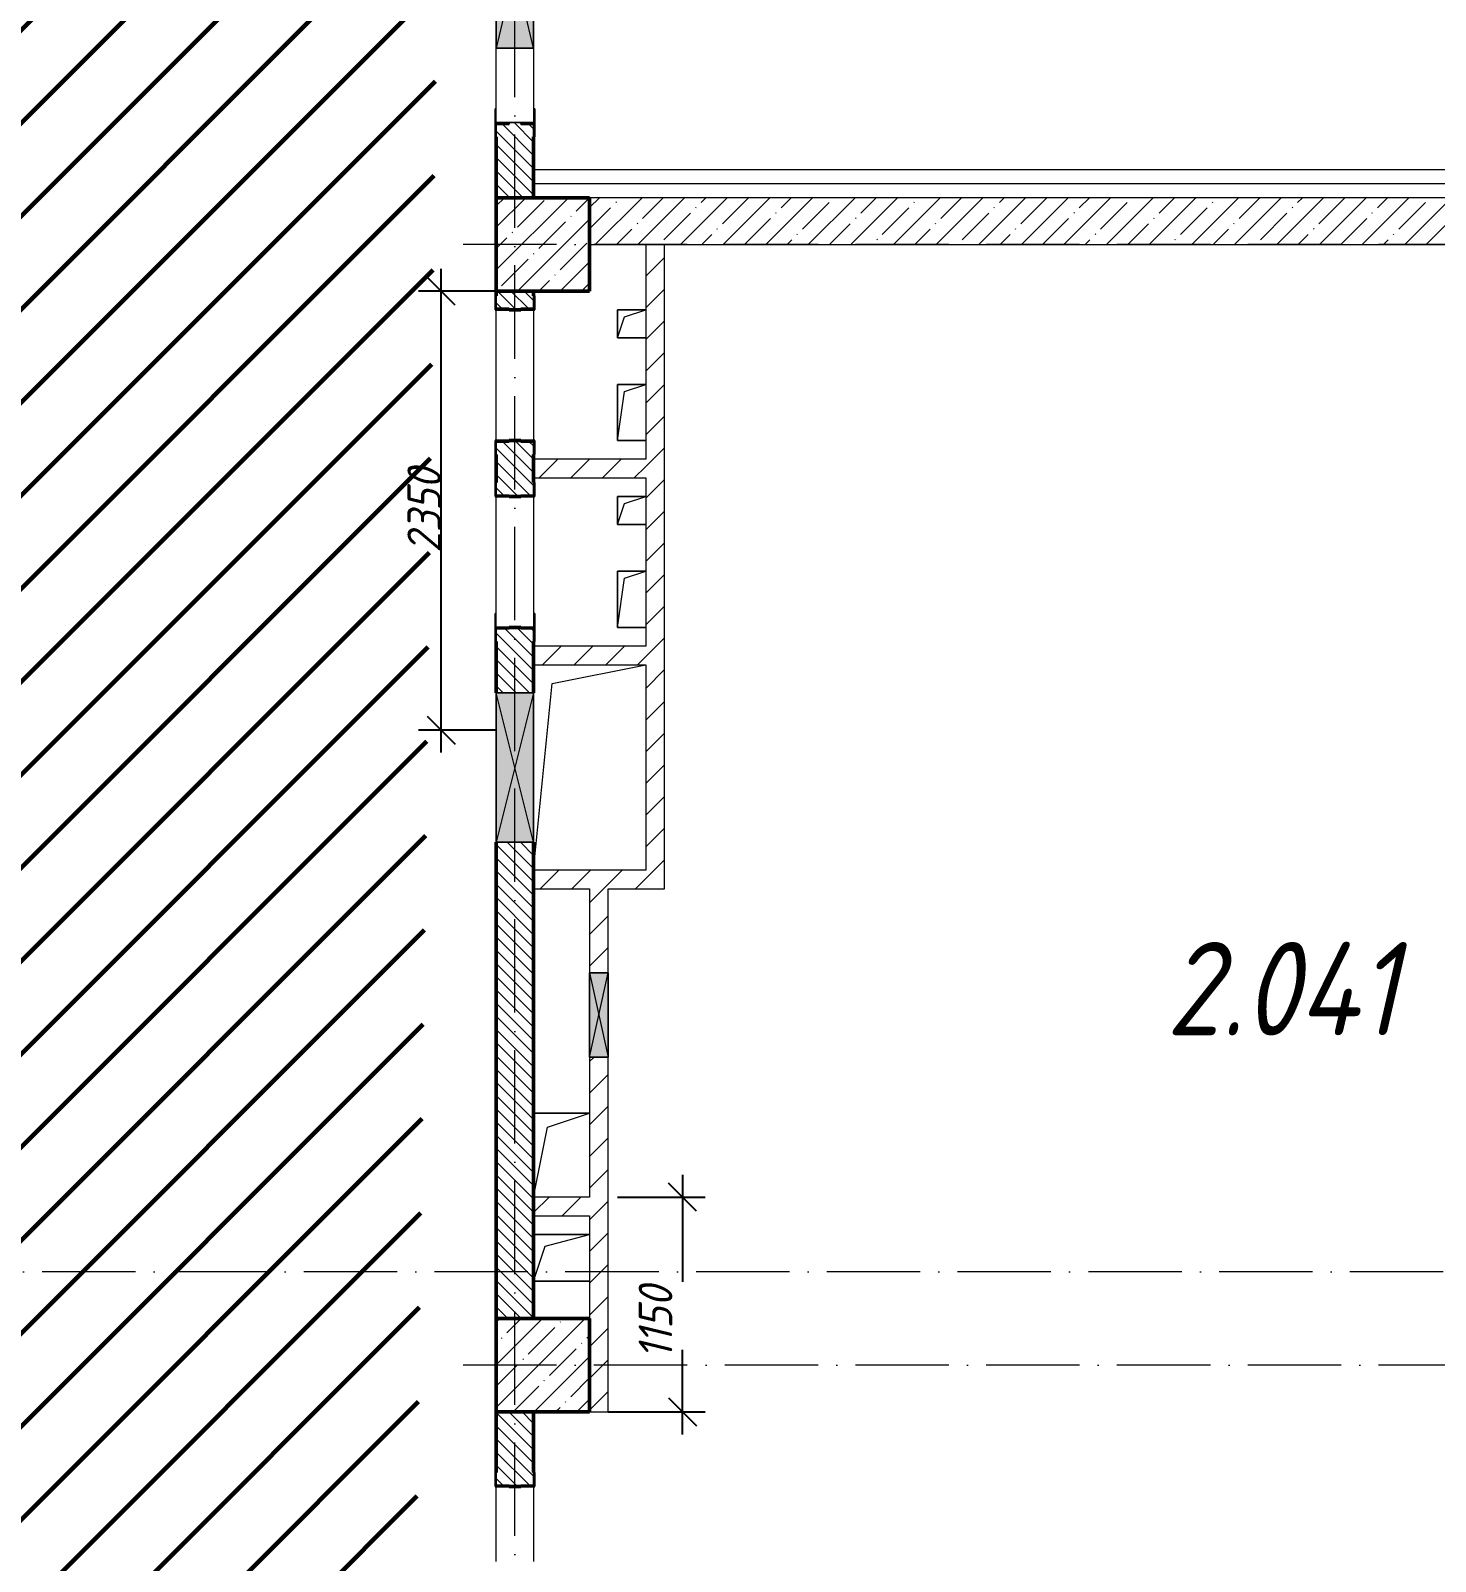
# Model space of a CAD drawing. Header units: millimetres. Extents: x -606178 to 312196, y -19338 to 632709.
# Drawn here: x -174144 to -166623, y 452075 to 460270 of the extents above; entities that cross this region are included whole.
import ezdxf

# ---------------------------------------------------------------- set-up
doc = ezdxf.new("R2010")
doc.units = ezdxf.units.MM
doc.linetypes.add('50_200_ШТРИХ_1Т_ш5_п1_п1_', pattern=[700, 500, -100, 0, -100])
for name, color, linetype, lineweight in [('6.4.1) Окр пт с инж. ПТ2.16', 3, 'Continuous', 60), ('A-____-____-DIMS', 7, 'Continuous', 9), ('A-DETL-____-OTLN-4', 7, 'Continuous', 18), ('A-DETL-GENF-OTLN', 7, 'Continuous', 9), ('A-FLOR-____-OTLN', 7, 'Continuous', 9), ('A-GENM-____-MCUT', 7, 'Continuous', 25), ('A-GENM-____-OTLN', 7, 'Continuous', 9), ('A-GENM-____-OTLN-1', 7, 'Continuous', 25), ('A-GLAZ-____-OTLN', 7, 'Continuous', 9), ('A-WALL-____-MCUT-1', 7, 'Continuous', 9), ('A-WALL-____-MCUT-2', 7, 'Continuous', 50), ('A-WALL-____-PATT-1', 7, 'Continuous', 9), ('A-WALL-FNSH-MCUT-1', 7, 'Continuous', 9), ('I-WALL-____-OTLN', 7, 'Continuous', 9), ('S-COLS-____-MCUT', 7, 'Continuous', 50), ('S-COLS-____-OTLN', 7, 'Continuous', 9), ('S-GRID-____-OTLN-1', 7, '50_200_ШТРИХ_1Т_ш5_п1_п1_', 9), ('Марки помещений', 7, 'Continuous', 9)]:
    doc.layers.add(name, color=color, linetype=linetype, lineweight=lineweight)
doc.styles.add('ISOCPEUR_I_10', font='isocpeui.ttf', dxfattribs={"width": 0.9, "height": 180})
doc.styles.add('ISOCPEUR_I_3', font='isocpeui.ttf', dxfattribs={"width": 0.85, "height": 2.2})
doc.dimstyles.new('ISO-1_8_0_9К_СРЕДНИЙ_Кладочные_3', dxfattribs={"dimscale": 304.8, "dimtxt": 179.276612, "dimasz": 0.492126, "dimexe": 0.393701, "dimexo": 0, "dimgap": 0, "dimtad": 1, "dimdec": 3, "dimrnd": 0.001, "dimdsep": 46, "dimtxsty": 'ISOCPEUR_I_10', "dimblk1": 'OBLIQUE', "dimblk2": 'OBLIQUE', "dimsah": 1, "dimcen": 0.09, "dimdle": 0.393701, "dimazin": 0, "dimtfac": 1, "dimtdec": 4, "dimtix": 1, "dimtmove": 0, "dimatfit": 3, "dimfxl": 1, "dimtvp": 1, "dimtolj": 1, "dimtzin": 0, "dimarcsym": 2})
doc.dimstyles.new('ISO-1_8_0_9К_СРЕДНИЙ_Кладочные_5', dxfattribs={"dimscale": 304.8, "dimtxt": 179.276612, "dimasz": 0.492126, "dimexe": 0.393701, "dimexo": 0, "dimgap": 0, "dimtad": 1, "dimdec": 3, "dimrnd": 0.001, "dimdsep": 46, "dimtxsty": 'ISOCPEUR_I_10', "dimblk1": 'OBLIQUE', "dimblk2": 'OBLIQUE', "dimsah": 1, "dimcen": 0.09, "dimdle": 0.393701, "dimazin": 0, "dimtfac": 1, "dimtdec": 4, "dimtix": 1, "dimtmove": 2, "dimatfit": 3, "dimfxl": 1, "dimtvp": 1, "dimtolj": 1, "dimtzin": 0, "dimarcsym": 2})
pattern_1 = [(135, (-264901.3, 451794.26), (-35.35534, -35.35534), [])]
pattern_2 = [(45, (-264901.3, 451794.26), (-84.85281, 84.85281), [])]

# ---------------------------------------------------------------- blocks, each defined once
blk = doc.blocks.new('BSC_Колонна _Прямоугольная - 500х500-V23-АР1_План отверстий 2 этажа в осях 1-64_А-ГГ')
at = {"layer": 'S-COLS-____-OTLN'}
h = blk.add_hatch(dxfattribs=at)
h.set_pattern_fill('FP_52', color=256, style=0, pattern_type=2)
h.set_pattern_definition([(45, (-93500, -7331.04), (-114.04925, 114.04925), []), (45, (-93385.95, -7331.04), (-114.04925, 114.04925), [201.613, -40.323, 3.353, -36.97])])
h.paths.add_polyline_path([(-250, -250), (250, -250), (250, 250), (-250, 250)], flags=0)
at = {"layer": 'S-COLS-____-MCUT'}
for p, q in [((250, 250), (-250, 250)), ((-250, 250), (-250, -250)), ((250, -250), (250, 250)), ((-250, -250), (250, -250))]:
    blk.add_line(p, q, dxfattribs=at)
blk = doc.blocks.new('BSC_Колонна _Прямоугольная - 500х500-V78-АР1_План отверстий 2 этажа в осях 1-64_А-ГГ')
at = {"layer": 'S-COLS-____-OTLN'}
h = blk.add_hatch(dxfattribs=at)
h.set_pattern_fill('FP_107', color=256, style=0, pattern_type=2)
h.set_pattern_definition([(45, (-93500, -1331.04), (-114.04925, 114.04925), []), (45, (-93385.95, -1331.04), (-114.04925, 114.04925), [201.613, -40.323, 3.353, -36.97])])
h.paths.add_polyline_path([(-250, -250), (250, -250), (250, 250), (-250, 250)], flags=0)
at = {"layer": 'S-COLS-____-MCUT'}
for p, q in [((250, 250), (-250, 250)), ((-250, 250), (-250, -250)), ((250, -250), (250, 250)), ((-250, -250), (250, -250))]:
    blk.add_line(p, q, dxfattribs=at)
blk = doc.blocks.new('Фахверк_СКБ_Уголок - 200_3960-28268576-АР1_План отверстий 2 этажа в осях 1-64_А-ГГ')
at = {"layer": 'A-GENM-____-MCUT'}
for p, q in [((200, 156), (125, 156)), ((125, 156), (125, 81)), ((131, 81), (131, 150)), ((131, 150), (200, 150)), ((200, 150), (200, 156)), ((125, 81), (131, 81)), ((131, 19), (125, 19)), ((125, 19), (125, -56)), ((131, -50), (131, 19)), ((125, -56), (200, -56)), ((200, -50), (131, -50)), ((200, -56), (200, -50))]:
    blk.add_line(p, q, dxfattribs=at)
blk = doc.blocks.new('154_Стойка_СКБ_Уголок - СМ-2480_200-28346303-АР1_План отверстий 2 этажа в осях 1-64_А-ГГ')
at = {"layer": 'A-GENM-____-MCUT'}
for p, q in [((125, 156), (125, 81)), ((200, 156), (125, 156)), ((131, 81), (131, 150)), ((131, 150), (200, 150)), ((200, 150), (200, 156)), ((125, 81), (131, 81)), ((131, 19), (125, 19)), ((125, 19), (125, -56)), ((131, -50), (131, 19)), ((125, -56), (200, -56)), ((200, -50), (131, -50)), ((200, -56), (200, -50))]:
    blk.add_line(p, q, dxfattribs=at)
blk = doc.blocks.new('Стойка_Влож_Полоса боковая - Полоса-28213942-АР1_План отверстий 2 этажа в осях 1-64_А-ГГ')
at = {"layer": 'A-GENM-____-OTLN'}
for p, q in [((-5, 60), (0, 60)), ((-5, -60), (-5, 60)), ((0, 31), (0, -31)), ((0, -60), (-5, -60))]:
    blk.add_line(p, q, dxfattribs=at)
blk = doc.blocks.new('Стойка_Влож_Уголок_Опорный - Уголок-28213941-АР1_План отверстий 2 этажа в осях 1-64_А-ГГ')
at = {"layer": 'A-GENM-____-OTLN'}
for p, q in [((-212, -6), (-212, 0)), ((0, 0), (0, -6)), ((-212, -75), (-212, -6)), ((-212, -6), (-206, -6)), ((-212, -75), (-206, -75)), ((-6, -6), (0, -6)), ((-6, -75), (0, -75)), ((0, -6), (0, -75))]:
    blk.add_line(p, q, dxfattribs=at)
blk = doc.blocks.new('154_Стойка_СКБ_Уголок - СМ-2180_200-28268025-АР1_План отверстий 2 этажа в осях 1-64_А-ГГ')
at = {"layer": 'A-GENM-____-MCUT'}
for p, q in [((125, 156), (125, 81)), ((200, 156), (125, 156)), ((131, 81), (131, 150)), ((131, 150), (200, 150)), ((200, 150), (200, 156)), ((125, 81), (131, 81)), ((131, 19), (125, 19)), ((125, 19), (125, -56)), ((131, -50), (131, 19)), ((125, -56), (200, -56)), ((200, -50), (131, -50)), ((200, -56), (200, -50))]:
    blk.add_line(p, q, dxfattribs=at)
blk = doc.blocks.new('Фахверк_СКБ_Уголок - 200_3960_зеркало-28268689-АР1_План отверстий 2 этажа в осях 1-64_А-ГГ')
at = {"layer": 'A-GENM-____-MCUT'}
for p, q in [((200, 156), (125, 156)), ((125, 156), (125, 81)), ((131, 81), (131, 150)), ((131, 150), (200, 150)), ((200, 150), (200, 156)), ((125, 81), (131, 81)), ((131, 19), (125, 19)), ((125, 19), (125, -56)), ((131, -50), (131, 19)), ((125, -56), (200, -56)), ((200, -50), (131, -50)), ((200, -56), (200, -50))]:
    blk.add_line(p, q, dxfattribs=at)
blk = doc.blocks.new('AR_Отверстие прямоугольное _в плите_ - AR_Отверстие прямоугольное _в плите_-30423627-АР1_План отверстий 2 этажа в осях 1-64_А-ГГ')
at = {"layer": 'A-GENM-____-OTLN'}
for p, q in [((75, 75), (-75, 75)), ((-75, 75), (-75, -75)), ((-75, -75), (-37.5, 37.5)), ((-37.5, 37.5), (75, 75)), ((-75, -75), (75, -75))]:
    blk.add_line(p, q, dxfattribs=at)
blk = doc.blocks.new('AR_Отверстие прямоугольное _в плите_ - AR_Отверстие прямоугольное _в плите_-30423637-АР1_План отверстий 2 этажа в осях 1-64_А-ГГ')
at = {"layer": 'A-GENM-____-OTLN'}
for p, q in [((75, 150), (-75, 150)), ((-75, 150), (-75, -150)), ((-75, -150), (-37.5, 112.5)), ((-37.5, 112.5), (75, 150)), ((-75, -150), (75, -150))]:
    blk.add_line(p, q, dxfattribs=at)
blk = doc.blocks.new('AR_Отверстие прямоугольное _в плите_ - AR_Отверстие прямоугольное _в плите_-30552713-АР1_План отверстий 2 этажа в осях 1-64_А-ГГ')
at = {"layer": 'A-GENM-____-OTLN'}
for p, q in [((-200, 450), (300, 550)), ((-300, -550), (-200, 450))]:
    blk.add_line(p, q, dxfattribs=at)
blk = doc.blocks.new('AR_Отверстие прямоугольное _в плите_ - AR_Отверстие прямоугольное _в плите_-30552572-АР1_План отверстий 2 этажа в осях 1-64_А-ГГ')
at = {"layer": 'A-GENM-____-OTLN'}
for p, q in [((150, 125), (-150, 125)), ((-87.5, 62.5), (150, 125)), ((-150, -125), (-87.5, 62.5)), ((-150, -125), (150, -125))]:
    blk.add_line(p, q, dxfattribs=at)
blk = doc.blocks.new('AR_Отверстие прямоугольное _в плите_ - AR_Отверстие прямоугольное _в плите_-V177-АР1_План отверстий 2 этажа в осях 1-64_А-ГГ')
at = {"layer": 'A-GENM-____-OTLN'}
for p, q in [((150, 225), (-150, 225)), ((-75, 150), (150, 225)), ((-150, -225), (-75, 150))]:
    blk.add_line(p, q, dxfattribs=at)
blk = doc.blocks.new('AR_Отверстие прямоугольное _в стене_ - AR_Отверстие прямоугольное _в стене__ОВ-36856221-АР1_План отверстий 2 этажа в осях 1-64_А-ГГ')
at = {"layer": 'A-GLAZ-____-OTLN'}
blk.add_hatch(color=256, dxfattribs=at).paths.add_polyline_path([(-225, -50), (225, -50), (225, 50), (-225, 50)], flags=0)
at = {"layer": 'A-DETL-GENF-OTLN'}
for p, q in [((-225, -50), (-225, 50)), ((-225, 50), (225, 50)), ((225, 50), (-225, -50)), ((-225, 50), (225, -50)), ((225, 50), (-225, 50)), ((-225, 50), (-225, -50)), ((225, 50), (225, -50)), ((225, -50), (225, 50)), ((225, -50), (-225, -50)), ((-225, -50), (225, -50))]:
    blk.add_line(p, q, dxfattribs=at)
blk = doc.blocks.new('AR_Отверстие прямоугольное _в стене__БезПР - AR_Отверстие прямоугольное _в стене__БезПР-36854796-АР1_План отверстий 2 этажа в осях 1-64_А-ГГ')
at = {"layer": 'A-GLAZ-____-OTLN'}
blk.add_hatch(color=256, dxfattribs=at).paths.add_polyline_path([(400, -100), (400, 100), (-400, 100), (-400, -100), (355.2, -100)], flags=0)
at = {"layer": 'A-DETL-GENF-OTLN'}
for p, q in [((-400, -100), (-400, 100)), ((-400, 100), (400, 100)), ((400, 100), (-400, -100)), ((-400, 100), (400, -100)), ((400, 100), (-400, 100)), ((-400, 100), (-400, -100)), ((400, 100), (400, -100)), ((400, -100), (400, 100)), ((400, -100), (-400, -100)), ((-400, -100), (400, -100))]:
    blk.add_line(p, q, dxfattribs=at)
at = {"layer": 'A-GLAZ-____-OTLN'}
blk.add_line((400, 100), (-400, 100), dxfattribs=at)
blk = doc.blocks.new('AR_Отверстие прямоугольное _в стене_ - AR_Отверстие прямоугольное _в стене__ОВ-36798040-АР1_План отверстий 2 этажа в осях 1-64_А-ГГ')
at = {"layer": 'A-GLAZ-____-OTLN'}
blk.add_hatch(color=256, dxfattribs=at).paths.add_polyline_path([(425, -100), (425, 100), (-425, 100), (-425, -100)], flags=0)
at = {"layer": 'A-DETL-GENF-OTLN'}
for p, q in [((-425, -100), (-425, 100)), ((-425, 100), (425, 100)), ((425, 100), (-425, -100)), ((-425, 100), (425, -100)), ((425, 100), (-425, 100)), ((-425, 100), (-425, -100)), ((425, 100), (425, -100)), ((425, -100), (425, 100)), ((425, -100), (-425, -100)), ((-425, -100), (425, -100))]:
    blk.add_line(p, q, dxfattribs=at)
blk = doc.blocks.new('_Oblique')
at = {"color": 0, "linetype": 'ByBlock', "lineweight": -2}
blk.add_line((-0.5, -0.5), (0.5, 0.5), dxfattribs=at)
blk = doc.blocks.new('*D4744')
at = {"layer": 'A-____-____-DIMS', "color": 0, "lineweight": -2, "transparency": 16777216}
for p, q in [((-171946.7, 456405.3), (-171946.7, 458995.3)), ((-171651.3, 458875.3), (-172066.7, 458875.3)), ((-171657.3, 456525.3), (-172066.7, 456525.3))]:
    blk.add_line(p, q, dxfattribs=at)
at = {"layer": 'Defpoints', "color": 0, "transparency": 16777216}
for p in [(-171946.7, 458875.3), (-171651.3, 458875.3), (-171657.3, 456525.3)]:
    blk.add_point(p, dxfattribs=at)
at = {"layer": 'A-____-____-DIMS', "color": 0, "lineweight": -2, "transparency": 16777216, "xscale": 150, "yscale": 150, "zscale": 150}
for p, rotation in [((-171946.7, 458875.3), 90), ((-171946.7, 456525.3), 270)]:
    blk.add_blockref('_Oblique', p, dxfattribs=dict(at, rotation=rotation))
at = {"layer": 'A-____-____-DIMS', "color": 0, "transparency": 16777216, "insert": (-172036.7, 457700.3), "char_height": 180, "width": 546.104, "attachment_point": 5, "rotation": 90, "style": 'ISOCPEUR_I_10'}
blk.add_mtext('\\A1;2350', dxfattribs=at)
blk = doc.blocks.new('*D4746')
at = {"layer": 'A-____-____-DIMS', "color": 0, "lineweight": -2, "transparency": 16777216}
for p, q in [((-170653.6, 454145.3), (-170653.6, 453571.9)), ((-171001.3, 454025.3), (-170533.6, 454025.3)), ((-170653.6, 452755.3), (-170653.6, 453207.6)), ((-171051.3, 452875.3), (-170533.6, 452875.3))]:
    blk.add_line(p, q, dxfattribs=at)
at = {"layer": 'Defpoints', "color": 0, "transparency": 16777216}
for p in [(-171001.3, 454025.3), (-170653.6, 454025.3), (-171051.3, 452875.3)]:
    blk.add_point(p, dxfattribs=at)
at = {"layer": 'A-____-____-DIMS', "color": 0, "lineweight": -2, "transparency": 16777216, "xscale": 150, "yscale": 150, "zscale": 150}
for p, rotation in [((-170653.6, 454025.3), 90), ((-170653.6, 452875.3), 270)]:
    blk.add_blockref('_Oblique', p, dxfattribs=dict(at, rotation=rotation))
at = {"layer": 'A-____-____-DIMS', "color": 0, "transparency": 16777216, "insert": (-170888.7, 453158.1), "char_height": 180, "width": 463.361, "attachment_point": 1, "rotation": 90, "line_spacing_factor": 1.149209, "style": 'ISOCPEUR_I_10'}
blk.add_mtext('\\A1;1150', dxfattribs=at)

msp = doc.modelspace()

# ---------------------------------------------------------------- hatches: boundary and pattern name
at = {"layer": '6.4.1) Окр пт с инж. ПТ2.16'}
h = msp.add_hatch(dxfattribs=at)
h.set_pattern_fill('ANSI31', color=256, scale=111)
h.paths.add_polyline_path([(-171763.3011, 493763.3011), (-172313.3011, 493763.3011), (-172282.8065, 494690.3933), (-175508.8065, 494690.3933), (-175539.3011, 478087.3011), (-174939.3011, 478087.3011), (-174939.3011, 476875.3011), (-171763.3011, 476875.3011)])
h.paths.add_polyline_path([(-171763.3011, 476875.3011), (-174939.3011, 476875.3011), (-174924.1531, 474383.4251), (-175540.0709, 474375.3011), (-175539.3011, 471331.8405), (-175539.3011, 457987.3011), (-175039.3011, 457987.3011), (-175039.3011, 450237.3011), (-172099.3011, 450237.3011), (-172099.3011, 450487.3011), (-171763.3011, 476575.3011)])
at = {"layer": 'A-WALL-____-PATT-1'}
h = msp.add_hatch(dxfattribs=at)
h.set_pattern_fill('FP_6', color=256, style=0, pattern_type=2)
h.set_pattern_definition(pattern_1)
h.paths.add_polyline_path([(-171451.3011, 459375.3011), (-171451.3011, 459769.3011), (-171520.3011, 459769.3011), (-171520.3011, 459775.3011), (-171582.3011, 459775.3011), (-171582.3011, 459769.3011), (-171651.3011, 459769.3011), (-171651.3011, 459375.3011)], flags=0)
h.paths.add_polyline_path([(-171520.3011, 461475.3011), (-171520.3011, 461481.3011), (-171451.3011, 461481.3011), (-171451.3011, 461875.3011), (-171651.3011, 461875.3011), (-171651.3011, 461481.3011), (-171582.3011, 461481.3011), (-171582.3011, 461475.3011)], flags=0)
h = msp.add_hatch(dxfattribs=at)
h.set_pattern_fill('FP_25', color=256, style=0, pattern_type=2)
h.set_pattern_definition([(45, (-264901.3, 451794.26), (-114.04925, 114.04925), []), (45, (-264787.25, 451794.26), (-114.04925, 114.04925), [201.612, -40.322, 3.353, -36.97])])
h.paths.add_polyline_path([(-164151.3011, 459125.3011), (-164151.3011, 459375.3011), (-171151.3011, 459375.3011), (-171151.3011, 459125.3011), (-164169.5263, 459125.3011)], flags=0)
h = msp.add_hatch(dxfattribs=at)
h.set_pattern_fill('FP_4', color=256, style=0, pattern_type=2)
h.set_pattern_definition(pattern_2)
h.paths.add_polyline_path([(-170751.3011, 455775.3011), (-170751.3011, 459125.3011), (-170851.3011, 459125.3011), (-170851.3011, 455775.3011)], flags=0)
h = msp.add_hatch(dxfattribs=at)
h.set_pattern_fill('FP_6', color=256, style=0, pattern_type=2)
h.set_pattern_definition(pattern_1)
h.paths.add_polyline_path([(-171651.3011, 453375.3011), (-171451.3011, 453375.3011), (-171451.3011, 455925.3011), (-171651.3011, 455925.3011)], flags=0)
h.paths.add_polyline_path([(-171470.22, 456725.3011), (-171451.3011, 456725.3011), (-171451.6254, 457069.3011), (-171520.3011, 457069.3011), (-171520.3011, 457075.3011), (-171582.3011, 457075.3011), (-171582.3011, 457069.3011), (-171651.3011, 457069.3011), (-171651.3011, 456725.3011), (-171520.3011, 456725.3011)], flags=0)
h.paths.add_polyline_path([(-171520.3011, 457775.3011), (-171520.3011, 457781.3011), (-171451.3011, 457781.3011), (-171451.3011, 458069.3011), (-171520.3011, 458069.3011), (-171520.3011, 458075.3011), (-171582.3011, 458075.3011), (-171582.3011, 458069.3011), (-171651.3011, 458069.3011), (-171651.3011, 457781.3011), (-171582.3011, 457781.3011), (-171582.3011, 457775.3011)], flags=0)
h.paths.add_polyline_path([(-171520.3011, 458775.3011), (-171520.3011, 458781.3011), (-171451.3011, 458781.3011), (-171451.3011, 458875.3011), (-171651.3011, 458875.3011), (-171651.3011, 458781.3011), (-171582.3011, 458781.3011), (-171582.3011, 458775.3011)], flags=0)
h = msp.add_hatch(dxfattribs=at)
h.set_pattern_fill('FP_4', color=256, style=0, pattern_type=2)
h.set_pattern_definition(pattern_2)
h.paths.add_polyline_path([(-170851.3011, 457875.3011), (-170851.3011, 457975.3011), (-171451.3011, 457975.3011), (-171451.3011, 457875.3011), (-171239.3834, 457875.3011)], flags=0)
h = msp.add_hatch(dxfattribs=at)
h.set_pattern_fill('FP_4', color=256, style=0, pattern_type=2)
h.set_pattern_definition(pattern_2)
h.paths.add_polyline_path([(-170851.3011, 456875.3011), (-170851.3011, 456975.3011), (-171451.3011, 456975.3011), (-171451.3011, 456875.3011), (-171239.3834, 456875.3011)], flags=0)
h = msp.add_hatch(dxfattribs=at)
h.set_pattern_fill('FP_4', color=256, style=0, pattern_type=2)
h.set_pattern_definition(pattern_2)
h.paths.add_polyline_path([(-171451.3011, 455675.3011), (-170751.3011, 455675.3011), (-170751.3011, 455775.3011), (-171451.3011, 455775.3011)], flags=0)
h = msp.add_hatch(dxfattribs=at)
h.set_pattern_fill('FP_4', color=256, style=0, pattern_type=2)
h.set_pattern_definition(pattern_2)
h.paths.add_polyline_path([(-171051.3011, 452875.3011), (-171051.3011, 454775.3011), (-171151.3011, 454775.3011), (-171151.3011, 452875.3011)], flags=0)
h.paths.add_polyline_path([(-171051.3011, 455225.3011), (-171051.3011, 455675.3011), (-171151.3011, 455675.3011), (-171151.3011, 455225.3011), (-171078.5738, 455225.3011)], flags=0)
h = msp.add_hatch(dxfattribs=at)
h.set_pattern_fill('FP_4', color=256, style=0, pattern_type=2)
h.set_pattern_definition(pattern_2)
h.paths.add_polyline_path([(-171451.3011, 453925.3011), (-171151.3011, 453925.3011), (-171151.3011, 454025.3011), (-171451.3011, 454025.3011)], flags=0)
h = msp.add_hatch(dxfattribs=at)
h.set_pattern_fill('FP_6', color=256, style=0, pattern_type=2)
h.set_pattern_definition(pattern_1)
h.paths.add_polyline_path([(-171451.3011, 450375.3011), (-171451.3011, 450769.3011), (-171520.3011, 450769.3011), (-171520.3011, 450775.3011), (-171582.3011, 450775.3011), (-171582.3011, 450769.3011), (-171651.3011, 450769.3011), (-171651.3011, 450375.3011), (-171491.3011, 450375.3011)], flags=0)
h.paths.add_polyline_path([(-171520.3011, 452475.3011), (-171520.3011, 452481.3011), (-171451.3011, 452481.3011), (-171451.3011, 452875.3011), (-171651.3011, 452875.3011), (-171651.3011, 452481.3011), (-171582.3011, 452481.3011), (-171582.3011, 452475.3011)], flags=0)

# ---------------------------------------------------------------- linework, layer by layer
at = {"layer": 'A-DETL-____-OTLN-4'}
for p, q in [((-163901.3011, 459525.3011), (-171451.3011, 459525.3011)), ((-163901.3011, 459450.3011), (-171451.3011, 459450.3011))]:
    msp.add_line(p, q, dxfattribs=at)
at = {"layer": 'A-FLOR-____-OTLN'}
for p, q in [((-171001.3011, 458775.3011), (-170851.3011, 458775.3011)), ((-171001.3011, 458625.3011), (-171001.3011, 458775.3011)), ((-170851.3011, 458625.3011), (-171001.3011, 458625.3011)), ((-171001.3011, 458375.3011), (-170851.3011, 458375.3011)), ((-171001.3011, 458075.3011), (-171001.3011, 458375.3011)), ((-170851.3011, 458075.3011), (-171001.3011, 458075.3011)), ((-171001.3011, 457775.3011), (-170851.3011, 457775.3011)), ((-171001.3011, 457625.3011), (-171001.3011, 457775.3011)), ((-170851.3011, 457625.3011), (-171001.3011, 457625.3011)), ((-171001.3011, 457375.3011), (-170851.3011, 457375.3011)), ((-171001.3011, 457075.3011), (-171001.3011, 457375.3011)), ((-170851.3011, 457075.3011), (-171001.3011, 457075.3011)), ((-171451.3011, 454475.3011), (-171151.3011, 454475.3011)), ((-171451.3011, 453825.3011), (-171151.3011, 453825.3011)), ((-171151.3011, 453575.3011), (-171451.3011, 453575.3011))]:
    msp.add_line(p, q, dxfattribs=at)
at = {"layer": 'A-WALL-____-MCUT-1'}
for p, q in [((-164151.3011, 459375.3011), (-171151.3011, 459375.3011)), ((-171151.3011, 459125.3011), (-164151.3011, 459125.3011))]:
    msp.add_line(p, q, dxfattribs=at)
at = {"layer": 'A-WALL-____-MCUT-2'}
for p, q in [((-171651.3011, 459700.3011), (-171651.3011, 459375.3011)), ((-171451.3011, 459375.3011), (-171451.3011, 459700.3011)), ((-171651.3011, 458875.3011), (-171651.3011, 458850.3011)), ((-171451.3011, 458850.3011), (-171451.3011, 458875.3011)), ((-171582.3011, 458775.3011), (-171520.3011, 458775.3011)), ((-171520.3011, 458075.3011), (-171582.3011, 458075.3011)), ((-171651.3011, 458000.3011), (-171651.3011, 457850.3011)), ((-171451.3011, 457850.3011), (-171451.3011, 458000.3011)), ((-171582.3011, 457775.3011), (-171520.3011, 457775.3011)), ((-171520.3011, 457075.3011), (-171582.3011, 457075.3011)), ((-171651.3011, 457000.3011), (-171651.3011, 456725.3011)), ((-171451.3011, 456725.3011), (-171451.3011, 457000.3011)), ((-171651.3011, 455925.3011), (-171651.3011, 453375.3011)), ((-171451.3011, 453375.3011), (-171451.3011, 455925.3011)), ((-171651.3011, 452875.3011), (-171651.3011, 452550.3011)), ((-171451.3011, 452550.3011), (-171451.3011, 452875.3011)), ((-171582.3011, 452475.3011), (-171520.3011, 452475.3011))]:
    msp.add_line(p, q, dxfattribs=at)
at = {"layer": 'A-WALL-FNSH-MCUT-1'}
for p, q in [((-170851.3011, 459125.3011), (-170851.3011, 457975.3011)), ((-170751.3011, 455675.3011), (-170751.3011, 459125.3011)), ((-170851.3011, 457975.3011), (-171451.3011, 457975.3011)), ((-171451.3011, 457875.3011), (-170851.3011, 457875.3011)), ((-170851.3011, 457875.3011), (-170851.3011, 456975.3011)), ((-170851.3011, 456975.3011), (-171451.3011, 456975.3011)), ((-171451.3011, 456875.3011), (-170851.3011, 456875.3011)), ((-170851.3011, 456875.3011), (-170851.3011, 455775.3011)), ((-170851.3011, 455775.3011), (-171451.3011, 455775.3011)), ((-171451.3011, 455675.3011), (-171151.3011, 455675.3011)), ((-171151.3011, 455675.3011), (-171151.3011, 455225.3011)), ((-171051.3011, 455225.3011), (-171051.3011, 455675.3011)), ((-171051.3011, 455675.3011), (-170751.3011, 455675.3011)), ((-171151.3011, 454775.3011), (-171151.3011, 454025.3011)), ((-171051.3011, 452875.3011), (-171051.3011, 454775.3011)), ((-171151.3011, 454025.3011), (-171451.3011, 454025.3011)), ((-171451.3011, 453925.3011), (-171151.3011, 453925.3011)), ((-171151.3011, 453925.3011), (-171151.3011, 453375.3011)), ((-171151.3011, 452875.3011), (-171051.3011, 452875.3011))]:
    msp.add_line(p, q, dxfattribs=at)
at = {"layer": 'I-WALL-____-OTLN'}
for p, q in [((-171651.3011, 459775.3011), (-171651.3011, 460175.3011)), ((-171451.3011, 460175.3011), (-171451.3011, 459775.3011)), ((-171651.3011, 458075.3011), (-171651.3011, 458775.3011)), ((-171451.3011, 458775.3011), (-171451.3011, 458075.3011)), ((-171651.3011, 457075.3011), (-171651.3011, 457775.3011)), ((-171451.3011, 457775.3011), (-171451.3011, 457075.3011)), ((-171651.3011, 452075.3011), (-171651.3011, 452475.3011)), ((-171451.3011, 452475.3011), (-171451.3011, 452075.3011))]:
    msp.add_line(p, q, dxfattribs=at)
at = {"layer": 'S-GRID-____-OTLN-1'}
for p, q in [((-171551.3011, 447311.6528), (-171551.3011, 501675.2188)), ((-160826.8945, 459125.3011), (-171880.0367, 459125.3011)), ((-160980.2414, 453625.3011), (-269570.0713, 453625.3011)), ((-160826.8945, 453125.3011), (-171880.0367, 453125.3011))]:
    msp.add_line(p, q, dxfattribs=at)

# ---------------------------------------------------------------- block references
at = {"layer": 'A-GENM-____-OTLN'}
for name, p, rotation in [('Стойка_Влож_Уголок_Опорный - Уголок-28213941-АР1_План отверстий 2 этажа в осях 1-64_А-ГГ', (-171657.3011, 459775.3011), 180), ('Стойка_Влож_Полоса боковая - Полоса-28213942-АР1_План отверстий 2 этажа в осях 1-64_А-ГГ', (-171551.3011, 459775.3011), 269.9999999999999), ('Стойка_Влож_Уголок_Опорный - Уголок-28213941-АР1_План отверстий 2 этажа в осях 1-64_А-ГГ', (-171657.3011, 457075.3011), 180)]:
    msp.add_blockref(name, p, dxfattribs=dict(at, rotation=rotation))
for name, p in [('AR_Отверстие прямоугольное _в плите_ - AR_Отверстие прямоугольное _в плите_-30423627-АР1_План отверстий 2 этажа в осях 1-64_А-ГГ', (-170926.3011, 458700.3011)), ('AR_Отверстие прямоугольное _в плите_ - AR_Отверстие прямоугольное _в плите_-30423637-АР1_План отверстий 2 этажа в осях 1-64_А-ГГ', (-170926.3011, 458225.3011)), ('AR_Отверстие прямоугольное _в плите_ - AR_Отверстие прямоугольное _в плите_-30423627-АР1_План отверстий 2 этажа в осях 1-64_А-ГГ', (-170926.3011, 457700.3011)), ('AR_Отверстие прямоугольное _в плите_ - AR_Отверстие прямоугольное _в плите_-30423637-АР1_План отверстий 2 этажа в осях 1-64_А-ГГ', (-170926.3011, 457225.3011)), ('AR_Отверстие прямоугольное _в плите_ - AR_Отверстие прямоугольное _в плите_-30552713-АР1_План отверстий 2 этажа в осях 1-64_А-ГГ', (-171151.3011, 456325.3011)), ('AR_Отверстие прямоугольное _в плите_ - AR_Отверстие прямоугольное _в плите_-V177-АР1_План отверстий 2 этажа в осях 1-64_А-ГГ', (-171301.3011, 454250.3011)), ('AR_Отверстие прямоугольное _в плите_ - AR_Отверстие прямоугольное _в плите_-30552572-АР1_План отверстий 2 этажа в осях 1-64_А-ГГ', (-171301.3011, 453700.3011))]:
    msp.add_blockref(name, p, dxfattribs=at)
at = {"layer": 'A-GENM-____-OTLN-1'}
for name, p, rotation in [('154_Стойка_СКБ_Уголок - СМ-2480_200-28346303-АР1_План отверстий 2 этажа в осях 1-64_А-ГГ', (-171601.3011, 459900.3011), 269.9999999999999), ('Фахверк_СКБ_Уголок - 200_3960_зеркало-28268689-АР1_План отверстий 2 этажа в осях 1-64_А-ГГ', (-171501.3011, 458650.3011), 89.9999999999999), ('Фахверк_СКБ_Уголок - 200_3960-28268576-АР1_План отверстий 2 этажа в осях 1-64_А-ГГ', (-171601.3011, 458200.3011), 269.9999999999999), ('Фахверк_СКБ_Уголок - 200_3960_зеркало-28268689-АР1_План отверстий 2 этажа в осях 1-64_А-ГГ', (-171501.3011, 457650.3011), 89.9999999999999), ('154_Стойка_СКБ_Уголок - СМ-2180_200-28268025-АР1_План отверстий 2 этажа в осях 1-64_А-ГГ', (-171601.3011, 457200.3011), 269.9999999999999), ('Фахверк_СКБ_Уголок - 200_3960-28268576-АР1_План отверстий 2 этажа в осях 1-64_А-ГГ', (-171501.3011, 452350.3011), 89.9999999999999)]:
    msp.add_blockref(name, p, dxfattribs=dict(at, rotation=rotation))
at = {"layer": 'A-GLAZ-____-OTLN'}
for name, p, rotation in [('AR_Отверстие прямоугольное _в стене_ - AR_Отверстие прямоугольное _в стене__ОВ-36798040-АР1_План отверстий 2 этажа в осях 1-64_А-ГГ', (-171551.3011, 460600.3011), 269.9999999999999), ('AR_Отверстие прямоугольное _в стене__БезПР - AR_Отверстие прямоугольное _в стене__БезПР-36854796-АР1_План отверстий 2 этажа в осях 1-64_А-ГГ', (-171551.3011, 456325.3011), 269.9999999999999), ('AR_Отверстие прямоугольное _в стене_ - AR_Отверстие прямоугольное _в стене__ОВ-36856221-АР1_План отверстий 2 этажа в осях 1-64_А-ГГ', (-171101.3011, 455000.3011), 90)]:
    msp.add_blockref(name, p, dxfattribs=dict(at, rotation=rotation))
at = {"layer": 'S-COLS-____-OTLN'}
for name, p in [('BSC_Колонна _Прямоугольная - 500х500-V23-АР1_План отверстий 2 этажа в осях 1-64_А-ГГ', (-171401.3011, 459125.3011)), ('BSC_Колонна _Прямоугольная - 500х500-V78-АР1_План отверстий 2 этажа в осях 1-64_А-ГГ', (-171401.3011, 453125.3011))]:
    msp.add_blockref(name, p, dxfattribs=at)

# ---------------------------------------------------------------- texts
at = {"layer": 'Марки помещений', "insert": (-168064.4086, 455391.0605), "char_height": 500, "width": 769.62, "attachment_point": 1, "style": 'ISOCPEUR_I_3'}
msp.add_mtext('2.041', dxfattribs=at)

# ---------------------------------------------------------------- dimensions: what is measured, and where the dimension line sits
at = {"layer": 'A-____-____-DIMS'}
dim = msp.add_linear_dim(base=(-171946.7108, 458875.3011), p1=(-171657.3011, 456525.3011), p2=(-171651.3011, 458875.3011), angle=90, dimstyle='ISO-1_8_0_9К_СРЕДНИЙ_Кладочные_3', override={"dimpost": '<>', "dimfxl": 2350.00766}, dxfattribs=at)
dim.commit()
dim.dimension.update_dxf_attribs({"geometry": '*D4744', "text_midpoint": (-172036.7108, 457700.3011)})
dim = msp.add_linear_dim(base=(-170653.5851, 454025.3011), p1=(-171051.3011, 452875.3011), p2=(-171001.3011, 454025.3011), angle=90, dimstyle='ISO-1_8_0_9К_СРЕДНИЙ_Кладочные_5', override={"dimpost": '<>', "dimfxl": 1151.086443}, dxfattribs=at)
dim.commit()
dim.dimension.update_dxf_attribs({"geometry": '*D4746', "text_midpoint": (-170768.7471, 453389.7394), "dimtype": 160, "text_rotation": 90})

doc.saveas('drawing.dxf')
